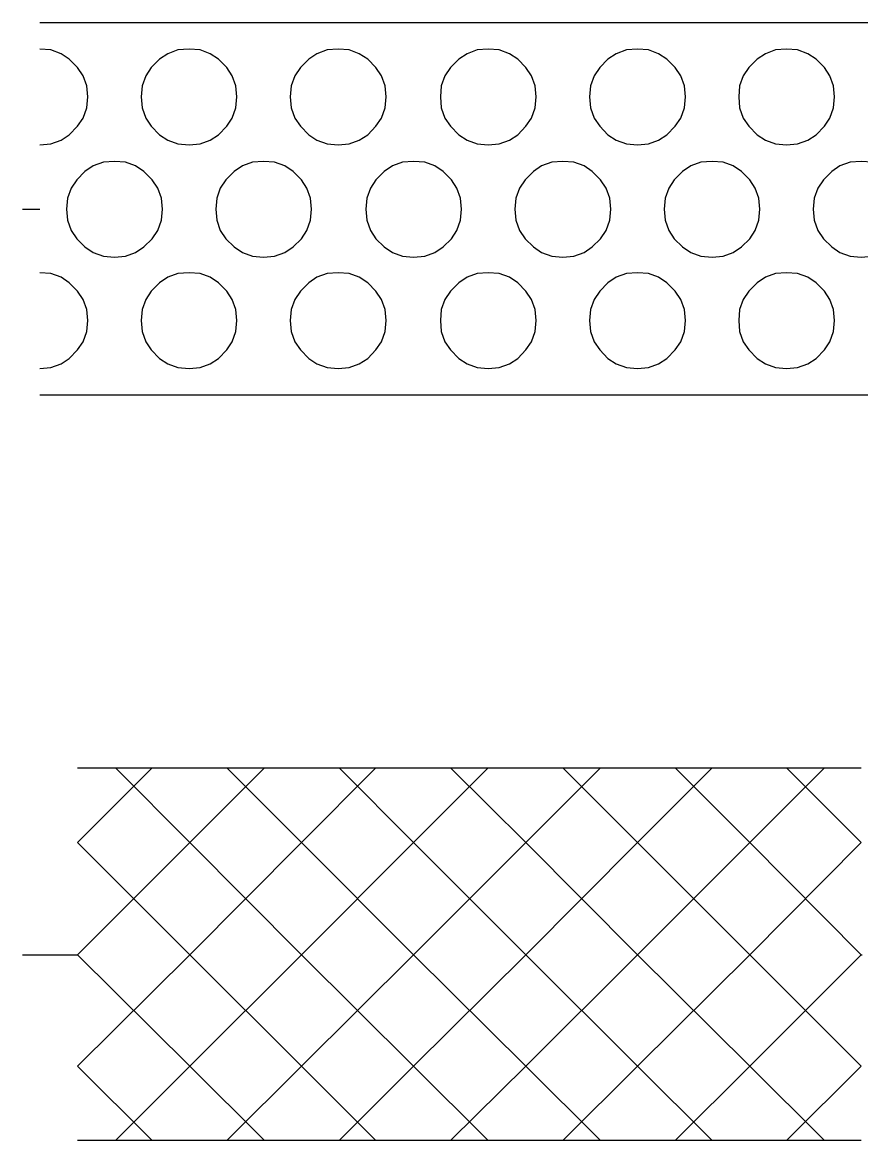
# Model space of a CAD drawing. Header units: inches. Extents: x 47316 to 59086, y 3141 to 11743.
# Drawn here: x 50313.86 to 50325.12, y 3738.15 to 3753.15 of the extents above; entities that cross this region are included whole.
import ezdxf

# ---------------------------------------------------------------- set-up
doc = ezdxf.new("R2010")
doc.units = ezdxf.units.IN
doc.header["$MEASUREMENT"] = 0

msp = doc.modelspace()

# ---------------------------------------------------------------- linework, layer by layer
at = {"color": 0, "lineweight": -3}
for p, q in [((50314.099, 3753.154), (50315.099, 3753.154)), ((50315.099, 3753.154), (50316.1, 3753.154)), ((50316.1, 3753.154), (50317.101, 3753.154)), ((50317.101, 3753.154), (50318.101, 3753.154)), ((50318.101, 3753.154), (50319.114, 3753.154)), ((50319.114, 3753.154), (50320.115, 3753.154)), ((50320.115, 3753.154), (50321.116, 3753.154)), ((50321.116, 3753.154), (50322.116, 3753.154)), ((50322.116, 3753.154), (50323.117, 3753.154)), ((50323.117, 3753.154), (50324.117, 3753.154)), ((50324.117, 3753.154), (50325.118, 3753.154)), ((50325.118, 3753.154), (50326.119, 3753.154)), ((50314.247, 3752.784), (50314.099, 3752.796)), ((50314.383, 3752.734), (50314.247, 3752.784)), ((50315.952, 3752.784), (50315.816, 3752.734)), ((50316.1, 3752.796), (50315.952, 3752.784)), ((50316.248, 3752.784), (50316.1, 3752.796)), ((50316.384, 3752.734), (50316.248, 3752.784)), ((50317.953, 3752.784), (50317.817, 3752.734)), ((50318.101, 3752.796), (50317.953, 3752.784)), ((50318.25, 3752.784), (50318.101, 3752.796)), ((50318.385, 3752.734), (50318.25, 3752.784)), ((50319.967, 3752.784), (50319.831, 3752.734)), ((50320.115, 3752.796), (50319.967, 3752.784)), ((50320.263, 3752.784), (50320.115, 3752.796)), ((50320.399, 3752.734), (50320.263, 3752.784)), ((50321.968, 3752.784), (50321.832, 3752.734)), ((50322.116, 3752.796), (50321.968, 3752.784)), ((50322.264, 3752.784), (50322.116, 3752.796)), ((50322.4, 3752.734), (50322.264, 3752.784)), ((50323.969, 3752.784), (50323.833, 3752.734)), ((50324.117, 3752.796), (50323.969, 3752.784)), ((50324.266, 3752.784), (50324.117, 3752.796)), ((50324.402, 3752.734), (50324.266, 3752.784)), ((50314.494, 3752.66), (50314.383, 3752.734)), ((50314.605, 3752.549), (50314.494, 3752.66)), ((50315.705, 3752.66), (50315.594, 3752.549)), ((50315.816, 3752.734), (50315.705, 3752.66)), ((50316.495, 3752.66), (50316.384, 3752.734)), ((50316.607, 3752.549), (50316.495, 3752.66)), ((50317.706, 3752.66), (50317.595, 3752.549)), ((50317.817, 3752.734), (50317.706, 3752.66)), ((50318.497, 3752.66), (50318.385, 3752.734)), ((50318.608, 3752.549), (50318.497, 3752.66)), ((50319.72, 3752.66), (50319.608, 3752.549)), ((50319.831, 3752.734), (50319.72, 3752.66)), ((50320.51, 3752.66), (50320.399, 3752.734)), ((50320.621, 3752.549), (50320.51, 3752.66)), ((50321.721, 3752.66), (50321.61, 3752.549)), ((50321.832, 3752.734), (50321.721, 3752.66)), ((50322.511, 3752.66), (50322.4, 3752.734)), ((50322.623, 3752.549), (50322.511, 3752.66)), ((50323.722, 3752.66), (50323.611, 3752.549)), ((50323.833, 3752.734), (50323.722, 3752.66)), ((50324.513, 3752.66), (50324.402, 3752.734)), ((50324.624, 3752.549), (50324.513, 3752.66)), ((50314.679, 3752.438), (50314.605, 3752.549)), ((50315.594, 3752.549), (50315.519, 3752.438)), ((50316.681, 3752.438), (50316.607, 3752.549)), ((50317.595, 3752.549), (50317.521, 3752.438)), ((50318.682, 3752.438), (50318.608, 3752.549)), ((50319.608, 3752.549), (50319.534, 3752.438)), ((50320.696, 3752.438), (50320.621, 3752.549)), ((50321.61, 3752.549), (50321.536, 3752.438)), ((50322.697, 3752.438), (50322.623, 3752.549)), ((50323.611, 3752.549), (50323.537, 3752.438)), ((50324.698, 3752.438), (50324.624, 3752.549)), ((50314.729, 3752.302), (50314.679, 3752.438)), ((50315.519, 3752.438), (50315.47, 3752.302)), ((50316.73, 3752.302), (50316.681, 3752.438)), ((50317.521, 3752.438), (50317.471, 3752.302)), ((50318.731, 3752.302), (50318.682, 3752.438)), ((50319.534, 3752.438), (50319.485, 3752.302)), ((50320.745, 3752.302), (50320.696, 3752.438)), ((50321.536, 3752.438), (50321.486, 3752.302)), ((50322.746, 3752.302), (50322.697, 3752.438)), ((50323.537, 3752.438), (50323.487, 3752.302)), ((50324.747, 3752.302), (50324.698, 3752.438)), ((50314.741, 3752.154), (50314.729, 3752.302)), ((50315.47, 3752.302), (50315.458, 3752.154)), ((50316.742, 3752.154), (50316.73, 3752.302)), ((50317.471, 3752.302), (50317.459, 3752.154)), ((50318.744, 3752.154), (50318.731, 3752.302)), ((50319.485, 3752.302), (50319.473, 3752.154)), ((50320.757, 3752.154), (50320.745, 3752.302)), ((50321.486, 3752.302), (50321.474, 3752.154)), ((50322.759, 3752.154), (50322.746, 3752.302)), ((50323.487, 3752.302), (50323.475, 3752.154)), ((50324.76, 3752.154), (50324.747, 3752.302)), ((50314.729, 3752.006), (50314.741, 3752.154)), ((50315.458, 3752.154), (50315.47, 3752.006)), ((50316.73, 3752.006), (50316.742, 3752.154)), ((50317.459, 3752.154), (50317.471, 3752.006)), ((50318.731, 3752.006), (50318.744, 3752.154)), ((50319.473, 3752.154), (50319.485, 3752.006)), ((50320.745, 3752.006), (50320.757, 3752.154)), ((50321.474, 3752.154), (50321.486, 3752.006)), ((50322.746, 3752.006), (50322.759, 3752.154)), ((50323.475, 3752.154), (50323.487, 3752.006)), ((50324.747, 3752.006), (50324.76, 3752.154)), ((50314.605, 3751.759), (50314.679, 3751.87)), ((50314.679, 3751.87), (50314.729, 3752.006)), ((50315.47, 3752.006), (50315.519, 3751.87)), ((50315.519, 3751.87), (50315.594, 3751.759)), ((50316.607, 3751.759), (50316.681, 3751.87)), ((50316.681, 3751.87), (50316.73, 3752.006)), ((50317.471, 3752.006), (50317.521, 3751.87)), ((50317.521, 3751.87), (50317.595, 3751.759)), ((50318.608, 3751.759), (50318.682, 3751.87)), ((50318.682, 3751.87), (50318.731, 3752.006)), ((50319.485, 3752.006), (50319.534, 3751.87)), ((50319.534, 3751.87), (50319.608, 3751.759)), ((50320.621, 3751.759), (50320.696, 3751.87)), ((50320.696, 3751.87), (50320.745, 3752.006)), ((50321.486, 3752.006), (50321.536, 3751.87)), ((50321.536, 3751.87), (50321.61, 3751.759)), ((50322.623, 3751.759), (50322.697, 3751.87)), ((50322.697, 3751.87), (50322.746, 3752.006)), ((50323.487, 3752.006), (50323.537, 3751.87)), ((50323.537, 3751.87), (50323.611, 3751.759)), ((50324.624, 3751.759), (50324.698, 3751.87)), ((50324.698, 3751.87), (50324.747, 3752.006)), ((50314.494, 3751.647), (50314.605, 3751.759)), ((50315.594, 3751.759), (50315.705, 3751.647)), ((50316.495, 3751.647), (50316.607, 3751.759)), ((50317.595, 3751.759), (50317.706, 3751.647)), ((50318.497, 3751.647), (50318.608, 3751.759)), ((50319.608, 3751.759), (50319.72, 3751.647)), ((50320.51, 3751.647), (50320.621, 3751.759)), ((50321.61, 3751.759), (50321.721, 3751.647)), ((50322.511, 3751.647), (50322.623, 3751.759)), ((50323.611, 3751.759), (50323.722, 3751.647)), ((50324.513, 3751.647), (50324.624, 3751.759)), ((50314.247, 3751.524), (50314.383, 3751.573)), ((50314.383, 3751.573), (50314.494, 3751.647)), ((50315.705, 3751.647), (50315.816, 3751.573)), ((50315.816, 3751.573), (50315.952, 3751.524)), ((50316.248, 3751.524), (50316.384, 3751.573)), ((50316.384, 3751.573), (50316.495, 3751.647)), ((50317.706, 3751.647), (50317.817, 3751.573)), ((50317.817, 3751.573), (50317.953, 3751.524)), ((50318.25, 3751.524), (50318.385, 3751.573)), ((50318.385, 3751.573), (50318.497, 3751.647)), ((50319.72, 3751.647), (50319.831, 3751.573)), ((50319.831, 3751.573), (50319.967, 3751.524)), ((50320.263, 3751.524), (50320.399, 3751.573)), ((50320.399, 3751.573), (50320.51, 3751.647)), ((50321.721, 3751.647), (50321.832, 3751.573)), ((50321.832, 3751.573), (50321.968, 3751.524)), ((50322.264, 3751.524), (50322.4, 3751.573)), ((50322.4, 3751.573), (50322.511, 3751.647)), ((50323.722, 3751.647), (50323.833, 3751.573)), ((50323.833, 3751.573), (50323.969, 3751.524)), ((50324.266, 3751.524), (50324.402, 3751.573)), ((50324.402, 3751.573), (50324.513, 3751.647)), ((50314.099, 3751.511), (50314.247, 3751.524)), ((50315.952, 3751.524), (50316.1, 3751.511)), ((50316.1, 3751.511), (50316.248, 3751.524)), ((50317.953, 3751.524), (50318.101, 3751.511)), ((50318.101, 3751.511), (50318.25, 3751.524)), ((50319.967, 3751.524), (50320.115, 3751.511)), ((50320.115, 3751.511), (50320.263, 3751.524)), ((50321.968, 3751.524), (50322.116, 3751.511)), ((50322.116, 3751.511), (50322.264, 3751.524)), ((50323.969, 3751.524), (50324.117, 3751.511)), ((50324.117, 3751.511), (50324.266, 3751.524)), ((50314.951, 3751.277), (50314.815, 3751.227)), ((50315.099, 3751.289), (50314.951, 3751.277)), ((50315.248, 3751.277), (50315.099, 3751.289)), ((50315.384, 3751.227), (50315.248, 3751.277)), ((50316.952, 3751.277), (50316.817, 3751.227)), ((50317.101, 3751.289), (50316.952, 3751.277)), ((50317.249, 3751.277), (50317.101, 3751.289)), ((50317.385, 3751.227), (50317.249, 3751.277)), ((50318.966, 3751.277), (50318.83, 3751.227)), ((50319.114, 3751.289), (50318.966, 3751.277)), ((50319.263, 3751.277), (50319.114, 3751.289)), ((50319.398, 3751.227), (50319.263, 3751.277)), ((50320.967, 3751.277), (50320.831, 3751.227)), ((50321.116, 3751.289), (50320.967, 3751.277)), ((50321.264, 3751.277), (50321.116, 3751.289)), ((50321.4, 3751.227), (50321.264, 3751.277)), ((50322.969, 3751.277), (50322.833, 3751.227)), ((50323.117, 3751.289), (50322.969, 3751.277)), ((50323.265, 3751.277), (50323.117, 3751.289)), ((50323.401, 3751.227), (50323.265, 3751.277)), ((50324.97, 3751.277), (50324.834, 3751.227)), ((50325.118, 3751.289), (50324.97, 3751.277)), ((50325.266, 3751.277), (50325.118, 3751.289)), ((50314.704, 3751.153), (50314.593, 3751.042)), ((50314.815, 3751.227), (50314.704, 3751.153)), ((50315.495, 3751.153), (50315.384, 3751.227)), ((50315.606, 3751.042), (50315.495, 3751.153)), ((50316.705, 3751.153), (50316.594, 3751.042)), ((50316.817, 3751.227), (50316.705, 3751.153)), ((50317.496, 3751.153), (50317.385, 3751.227)), ((50317.607, 3751.042), (50317.496, 3751.153)), ((50318.719, 3751.153), (50318.608, 3751.042)), ((50318.83, 3751.227), (50318.719, 3751.153)), ((50319.51, 3751.153), (50319.398, 3751.227)), ((50319.621, 3751.042), (50319.51, 3751.153)), ((50320.72, 3751.153), (50320.609, 3751.042)), ((50320.831, 3751.227), (50320.72, 3751.153)), ((50321.511, 3751.153), (50321.4, 3751.227)), ((50321.622, 3751.042), (50321.511, 3751.153)), ((50322.721, 3751.153), (50322.61, 3751.042)), ((50322.833, 3751.227), (50322.721, 3751.153)), ((50323.512, 3751.153), (50323.401, 3751.227)), ((50323.623, 3751.042), (50323.512, 3751.153)), ((50324.723, 3751.153), (50324.612, 3751.042)), ((50324.834, 3751.227), (50324.723, 3751.153)), ((50314.593, 3751.042), (50314.519, 3750.931)), ((50315.68, 3750.931), (50315.606, 3751.042)), ((50316.594, 3751.042), (50316.52, 3750.931)), ((50317.681, 3750.931), (50317.607, 3751.042)), ((50318.608, 3751.042), (50318.534, 3750.931)), ((50319.695, 3750.931), (50319.621, 3751.042)), ((50320.609, 3751.042), (50320.535, 3750.931)), ((50321.696, 3750.931), (50321.622, 3751.042)), ((50322.61, 3751.042), (50322.536, 3750.931)), ((50323.697, 3750.931), (50323.623, 3751.042)), ((50324.612, 3751.042), (50324.537, 3750.931)), ((50314.519, 3750.931), (50314.469, 3750.795)), ((50315.729, 3750.795), (50315.68, 3750.931)), ((50316.52, 3750.931), (50316.471, 3750.795)), ((50317.731, 3750.795), (50317.681, 3750.931)), ((50318.534, 3750.931), (50318.484, 3750.795)), ((50319.744, 3750.795), (50319.695, 3750.931)), ((50320.535, 3750.931), (50320.486, 3750.795)), ((50321.746, 3750.795), (50321.696, 3750.931)), ((50322.536, 3750.931), (50322.487, 3750.795)), ((50323.747, 3750.795), (50323.697, 3750.931)), ((50324.537, 3750.931), (50324.488, 3750.795)), ((50314.469, 3750.795), (50314.457, 3750.647)), ((50315.742, 3750.647), (50315.729, 3750.795)), ((50316.471, 3750.795), (50316.458, 3750.647)), ((50317.743, 3750.647), (50317.731, 3750.795)), ((50318.484, 3750.795), (50318.472, 3750.647)), ((50319.757, 3750.647), (50319.744, 3750.795)), ((50320.486, 3750.795), (50320.473, 3750.647)), ((50321.758, 3750.647), (50321.746, 3750.795)), ((50322.487, 3750.795), (50322.474, 3750.647)), ((50323.759, 3750.647), (50323.747, 3750.795)), ((50324.488, 3750.795), (50324.476, 3750.647)), ((50313.864, 3750.647), (50314.099, 3750.647)), ((50314.457, 3750.647), (50314.469, 3750.498)), ((50315.729, 3750.498), (50315.742, 3750.647)), ((50316.458, 3750.647), (50316.471, 3750.498)), ((50317.731, 3750.498), (50317.743, 3750.647)), ((50318.472, 3750.647), (50318.484, 3750.498)), ((50319.744, 3750.498), (50319.757, 3750.647)), ((50320.473, 3750.647), (50320.486, 3750.498)), ((50321.746, 3750.498), (50321.758, 3750.647)), ((50322.474, 3750.647), (50322.487, 3750.498)), ((50323.747, 3750.498), (50323.759, 3750.647)), ((50324.476, 3750.647), (50324.488, 3750.498)), ((50314.469, 3750.498), (50314.519, 3750.363)), ((50314.519, 3750.363), (50314.593, 3750.251)), ((50315.606, 3750.251), (50315.68, 3750.363)), ((50315.68, 3750.363), (50315.729, 3750.498)), ((50316.471, 3750.498), (50316.52, 3750.363)), ((50316.52, 3750.363), (50316.594, 3750.251)), ((50317.607, 3750.251), (50317.681, 3750.363)), ((50317.681, 3750.363), (50317.731, 3750.498)), ((50318.484, 3750.498), (50318.534, 3750.363)), ((50318.534, 3750.363), (50318.608, 3750.251)), ((50319.621, 3750.251), (50319.695, 3750.363)), ((50319.695, 3750.363), (50319.744, 3750.498)), ((50320.486, 3750.498), (50320.535, 3750.363)), ((50320.535, 3750.363), (50320.609, 3750.251)), ((50321.622, 3750.251), (50321.696, 3750.363)), ((50321.696, 3750.363), (50321.746, 3750.498)), ((50322.487, 3750.498), (50322.536, 3750.363)), ((50322.536, 3750.363), (50322.61, 3750.251)), ((50323.623, 3750.251), (50323.697, 3750.363)), ((50323.697, 3750.363), (50323.747, 3750.498)), ((50324.488, 3750.498), (50324.537, 3750.363)), ((50324.537, 3750.363), (50324.612, 3750.251)), ((50314.593, 3750.251), (50314.704, 3750.14)), ((50315.495, 3750.14), (50315.606, 3750.251)), ((50316.594, 3750.251), (50316.705, 3750.14)), ((50317.496, 3750.14), (50317.607, 3750.251)), ((50318.608, 3750.251), (50318.719, 3750.14)), ((50319.51, 3750.14), (50319.621, 3750.251)), ((50320.609, 3750.251), (50320.72, 3750.14)), ((50321.511, 3750.14), (50321.622, 3750.251)), ((50322.61, 3750.251), (50322.721, 3750.14)), ((50323.512, 3750.14), (50323.623, 3750.251)), ((50324.612, 3750.251), (50324.723, 3750.14)), ((50314.704, 3750.14), (50314.815, 3750.066)), ((50314.815, 3750.066), (50314.951, 3750.017)), ((50315.248, 3750.017), (50315.384, 3750.066)), ((50315.384, 3750.066), (50315.495, 3750.14)), ((50316.705, 3750.14), (50316.817, 3750.066)), ((50316.817, 3750.066), (50316.952, 3750.017)), ((50317.249, 3750.017), (50317.385, 3750.066)), ((50317.385, 3750.066), (50317.496, 3750.14)), ((50318.719, 3750.14), (50318.83, 3750.066)), ((50318.83, 3750.066), (50318.966, 3750.017)), ((50319.263, 3750.017), (50319.398, 3750.066)), ((50319.398, 3750.066), (50319.51, 3750.14)), ((50320.72, 3750.14), (50320.831, 3750.066)), ((50320.831, 3750.066), (50320.967, 3750.017)), ((50321.264, 3750.017), (50321.4, 3750.066)), ((50321.4, 3750.066), (50321.511, 3750.14)), ((50322.721, 3750.14), (50322.833, 3750.066)), ((50322.833, 3750.066), (50322.969, 3750.017)), ((50323.265, 3750.017), (50323.401, 3750.066)), ((50323.401, 3750.066), (50323.512, 3750.14)), ((50324.723, 3750.14), (50324.834, 3750.066)), ((50324.834, 3750.066), (50324.97, 3750.017)), ((50314.951, 3750.017), (50315.099, 3750.004)), ((50315.099, 3750.004), (50315.248, 3750.017)), ((50316.952, 3750.017), (50317.101, 3750.004)), ((50317.101, 3750.004), (50317.249, 3750.017)), ((50318.966, 3750.017), (50319.114, 3750.004)), ((50319.114, 3750.004), (50319.263, 3750.017)), ((50320.967, 3750.017), (50321.116, 3750.004)), ((50321.116, 3750.004), (50321.264, 3750.017)), ((50322.969, 3750.017), (50323.117, 3750.004)), ((50323.117, 3750.004), (50323.265, 3750.017)), ((50324.97, 3750.017), (50325.118, 3750.004)), ((50325.118, 3750.004), (50325.266, 3750.017)), ((50314.247, 3749.782), (50314.099, 3749.794)), ((50314.383, 3749.733), (50314.247, 3749.782)), ((50315.952, 3749.782), (50315.816, 3749.733)), ((50316.1, 3749.794), (50315.952, 3749.782)), ((50316.248, 3749.782), (50316.1, 3749.794)), ((50316.384, 3749.733), (50316.248, 3749.782)), ((50317.953, 3749.782), (50317.817, 3749.733)), ((50318.101, 3749.794), (50317.953, 3749.782)), ((50318.25, 3749.782), (50318.101, 3749.794)), ((50318.385, 3749.733), (50318.25, 3749.782)), ((50319.967, 3749.782), (50319.831, 3749.733)), ((50320.115, 3749.794), (50319.967, 3749.782)), ((50320.263, 3749.782), (50320.115, 3749.794)), ((50320.399, 3749.733), (50320.263, 3749.782)), ((50321.968, 3749.782), (50321.832, 3749.733)), ((50322.116, 3749.794), (50321.968, 3749.782)), ((50322.264, 3749.782), (50322.116, 3749.794)), ((50322.4, 3749.733), (50322.264, 3749.782)), ((50323.969, 3749.782), (50323.833, 3749.733)), ((50324.117, 3749.794), (50323.969, 3749.782)), ((50324.266, 3749.782), (50324.117, 3749.794)), ((50324.402, 3749.733), (50324.266, 3749.782)), ((50314.494, 3749.658), (50314.383, 3749.733)), ((50314.605, 3749.547), (50314.494, 3749.658)), ((50315.705, 3749.658), (50315.594, 3749.547)), ((50315.816, 3749.733), (50315.705, 3749.658)), ((50316.495, 3749.658), (50316.384, 3749.733)), ((50316.607, 3749.547), (50316.495, 3749.658)), ((50317.706, 3749.658), (50317.595, 3749.547)), ((50317.817, 3749.733), (50317.706, 3749.658)), ((50318.497, 3749.658), (50318.385, 3749.733)), ((50318.608, 3749.547), (50318.497, 3749.658)), ((50319.72, 3749.658), (50319.608, 3749.547)), ((50319.831, 3749.733), (50319.72, 3749.658)), ((50320.51, 3749.658), (50320.399, 3749.733)), ((50320.621, 3749.547), (50320.51, 3749.658)), ((50321.721, 3749.658), (50321.61, 3749.547)), ((50321.832, 3749.733), (50321.721, 3749.658)), ((50322.511, 3749.658), (50322.4, 3749.733)), ((50322.623, 3749.547), (50322.511, 3749.658)), ((50323.722, 3749.658), (50323.611, 3749.547)), ((50323.833, 3749.733), (50323.722, 3749.658)), ((50324.513, 3749.658), (50324.402, 3749.733)), ((50324.624, 3749.547), (50324.513, 3749.658)), ((50314.679, 3749.436), (50314.605, 3749.547)), ((50315.594, 3749.547), (50315.519, 3749.436)), ((50316.681, 3749.436), (50316.607, 3749.547)), ((50317.595, 3749.547), (50317.521, 3749.436)), ((50318.682, 3749.436), (50318.608, 3749.547)), ((50319.608, 3749.547), (50319.534, 3749.436)), ((50320.696, 3749.436), (50320.621, 3749.547)), ((50321.61, 3749.547), (50321.536, 3749.436)), ((50322.697, 3749.436), (50322.623, 3749.547)), ((50323.611, 3749.547), (50323.537, 3749.436)), ((50324.698, 3749.436), (50324.624, 3749.547)), ((50314.729, 3749.3), (50314.679, 3749.436)), ((50315.519, 3749.436), (50315.47, 3749.3)), ((50316.73, 3749.3), (50316.681, 3749.436)), ((50317.521, 3749.436), (50317.471, 3749.3)), ((50318.731, 3749.3), (50318.682, 3749.436)), ((50319.534, 3749.436), (50319.485, 3749.3)), ((50320.745, 3749.3), (50320.696, 3749.436)), ((50321.536, 3749.436), (50321.486, 3749.3)), ((50322.746, 3749.3), (50322.697, 3749.436)), ((50323.537, 3749.436), (50323.487, 3749.3)), ((50324.747, 3749.3), (50324.698, 3749.436)), ((50314.741, 3749.152), (50314.729, 3749.3)), ((50315.47, 3749.3), (50315.458, 3749.152)), ((50316.742, 3749.152), (50316.73, 3749.3)), ((50317.471, 3749.3), (50317.459, 3749.152)), ((50318.744, 3749.152), (50318.731, 3749.3)), ((50319.485, 3749.3), (50319.473, 3749.152)), ((50320.757, 3749.152), (50320.745, 3749.3)), ((50321.486, 3749.3), (50321.474, 3749.152)), ((50322.759, 3749.152), (50322.746, 3749.3)), ((50323.487, 3749.3), (50323.475, 3749.152)), ((50324.76, 3749.152), (50324.747, 3749.3)), ((50314.729, 3749.004), (50314.741, 3749.152)), ((50315.458, 3749.152), (50315.47, 3749.004)), ((50316.73, 3749.004), (50316.742, 3749.152)), ((50317.459, 3749.152), (50317.471, 3749.004)), ((50318.731, 3749.004), (50318.744, 3749.152)), ((50319.473, 3749.152), (50319.485, 3749.004)), ((50320.745, 3749.004), (50320.757, 3749.152)), ((50321.474, 3749.152), (50321.486, 3749.004)), ((50322.746, 3749.004), (50322.759, 3749.152)), ((50323.475, 3749.152), (50323.487, 3749.004)), ((50324.747, 3749.004), (50324.76, 3749.152)), ((50314.605, 3748.757), (50314.679, 3748.868)), ((50314.679, 3748.868), (50314.729, 3749.004)), ((50315.47, 3749.004), (50315.519, 3748.868)), ((50315.519, 3748.868), (50315.594, 3748.757)), ((50316.607, 3748.757), (50316.681, 3748.868)), ((50316.681, 3748.868), (50316.73, 3749.004)), ((50317.471, 3749.004), (50317.521, 3748.868)), ((50317.521, 3748.868), (50317.595, 3748.757)), ((50318.608, 3748.757), (50318.682, 3748.868)), ((50318.682, 3748.868), (50318.731, 3749.004)), ((50319.485, 3749.004), (50319.534, 3748.868)), ((50319.534, 3748.868), (50319.608, 3748.757)), ((50320.621, 3748.757), (50320.696, 3748.868)), ((50320.696, 3748.868), (50320.745, 3749.004)), ((50321.486, 3749.004), (50321.536, 3748.868)), ((50321.536, 3748.868), (50321.61, 3748.757)), ((50322.623, 3748.757), (50322.697, 3748.868)), ((50322.697, 3748.868), (50322.746, 3749.004)), ((50323.487, 3749.004), (50323.537, 3748.868)), ((50323.537, 3748.868), (50323.611, 3748.757)), ((50324.624, 3748.757), (50324.698, 3748.868)), ((50324.698, 3748.868), (50324.747, 3749.004)), ((50314.494, 3748.645), (50314.605, 3748.757)), ((50315.594, 3748.757), (50315.705, 3748.645)), ((50316.495, 3748.645), (50316.607, 3748.757)), ((50317.595, 3748.757), (50317.706, 3748.645)), ((50318.497, 3748.645), (50318.608, 3748.757)), ((50319.608, 3748.757), (50319.72, 3748.645)), ((50320.51, 3748.645), (50320.621, 3748.757)), ((50321.61, 3748.757), (50321.721, 3748.645)), ((50322.511, 3748.645), (50322.623, 3748.757)), ((50323.611, 3748.757), (50323.722, 3748.645)), ((50324.513, 3748.645), (50324.624, 3748.757)), ((50314.247, 3748.522), (50314.383, 3748.571)), ((50314.383, 3748.571), (50314.494, 3748.645)), ((50315.705, 3748.645), (50315.816, 3748.571)), ((50315.816, 3748.571), (50315.952, 3748.522)), ((50316.248, 3748.522), (50316.384, 3748.571)), ((50316.384, 3748.571), (50316.495, 3748.645)), ((50317.706, 3748.645), (50317.817, 3748.571)), ((50317.817, 3748.571), (50317.953, 3748.522)), ((50318.25, 3748.522), (50318.385, 3748.571)), ((50318.385, 3748.571), (50318.497, 3748.645)), ((50319.72, 3748.645), (50319.831, 3748.571)), ((50319.831, 3748.571), (50319.967, 3748.522)), ((50320.263, 3748.522), (50320.399, 3748.571)), ((50320.399, 3748.571), (50320.51, 3748.645)), ((50321.721, 3748.645), (50321.832, 3748.571)), ((50321.832, 3748.571), (50321.968, 3748.522)), ((50322.264, 3748.522), (50322.4, 3748.571)), ((50322.4, 3748.571), (50322.511, 3748.645)), ((50323.722, 3748.645), (50323.833, 3748.571)), ((50323.833, 3748.571), (50323.969, 3748.522)), ((50324.266, 3748.522), (50324.402, 3748.571)), ((50324.402, 3748.571), (50324.513, 3748.645)), ((50314.099, 3748.51), (50314.247, 3748.522)), ((50315.952, 3748.522), (50316.1, 3748.51)), ((50316.1, 3748.51), (50316.248, 3748.522)), ((50317.953, 3748.522), (50318.101, 3748.51)), ((50318.101, 3748.51), (50318.25, 3748.522)), ((50319.967, 3748.522), (50320.115, 3748.51)), ((50320.115, 3748.51), (50320.263, 3748.522)), ((50321.968, 3748.522), (50322.116, 3748.51)), ((50322.116, 3748.51), (50322.264, 3748.522)), ((50323.969, 3748.522), (50324.117, 3748.51)), ((50324.117, 3748.51), (50324.266, 3748.522)), ((50315.099, 3748.151), (50314.099, 3748.151)), ((50316.1, 3748.151), (50315.099, 3748.151)), ((50317.101, 3748.151), (50316.1, 3748.151)), ((50318.101, 3748.151), (50317.101, 3748.151)), ((50319.114, 3748.151), (50318.101, 3748.151)), ((50320.115, 3748.151), (50319.114, 3748.151)), ((50321.116, 3748.151), (50320.115, 3748.151)), ((50322.116, 3748.151), (50321.116, 3748.151)), ((50323.117, 3748.151), (50322.116, 3748.151)), ((50324.117, 3748.151), (50323.117, 3748.151)), ((50325.118, 3748.151), (50324.117, 3748.151)), ((50326.119, 3748.151), (50325.118, 3748.151)), ((50314.605, 3743.148), (50316.112, 3743.148)), ((50315.606, 3743.148), (50314.605, 3742.148)), ((50316.112, 3742.148), (50315.112, 3743.148)), ((50316.112, 3743.148), (50317.607, 3743.148)), ((50317.113, 3743.148), (50316.112, 3742.148)), ((50317.607, 3742.148), (50316.607, 3743.148)), ((50317.607, 3743.148), (50319.114, 3743.148)), ((50318.608, 3743.148), (50317.607, 3742.148)), ((50319.114, 3742.148), (50318.114, 3743.148)), ((50319.114, 3743.148), (50320.621, 3743.148)), ((50320.115, 3743.148), (50319.114, 3742.148)), ((50320.621, 3742.148), (50319.608, 3743.148)), ((50320.621, 3743.148), (50322.116, 3743.148)), ((50321.622, 3743.148), (50320.621, 3742.148)), ((50322.116, 3742.148), (50321.116, 3743.148)), ((50322.116, 3743.148), (50323.623, 3743.148)), ((50323.117, 3743.148), (50322.116, 3742.148)), ((50323.623, 3742.148), (50322.623, 3743.148)), ((50323.623, 3743.148), (50325.118, 3743.148)), ((50324.624, 3743.148), (50323.623, 3742.148)), ((50325.118, 3742.148), (50324.117, 3743.148)), ((50314.605, 3740.641), (50316.112, 3742.148)), ((50314.605, 3742.148), (50316.112, 3740.641)), ((50316.112, 3740.641), (50317.607, 3742.148)), ((50316.112, 3742.148), (50317.607, 3740.641)), ((50317.607, 3740.641), (50319.114, 3742.148)), ((50317.607, 3742.148), (50319.114, 3740.641)), ((50319.114, 3740.641), (50320.621, 3742.148)), ((50319.114, 3742.148), (50320.621, 3740.641)), ((50320.621, 3740.641), (50322.116, 3742.148)), ((50320.621, 3742.148), (50322.116, 3740.641)), ((50322.116, 3740.641), (50323.623, 3742.148)), ((50322.116, 3742.148), (50323.623, 3740.641)), ((50323.623, 3740.641), (50325.118, 3742.148)), ((50323.623, 3742.148), (50325.118, 3740.641)), ((50313.864, 3740.641), (50314.605, 3740.641)), ((50316.112, 3739.146), (50314.605, 3740.641)), ((50316.112, 3740.641), (50314.605, 3739.146)), ((50317.607, 3739.146), (50316.112, 3740.641)), ((50317.607, 3740.641), (50316.112, 3739.146)), ((50319.114, 3739.146), (50317.607, 3740.641)), ((50319.114, 3740.641), (50317.607, 3739.146)), ((50320.621, 3739.146), (50319.114, 3740.641)), ((50320.621, 3740.641), (50319.114, 3739.146)), ((50322.116, 3739.146), (50320.621, 3740.641)), ((50322.116, 3740.641), (50320.621, 3739.146)), ((50323.623, 3739.146), (50322.116, 3740.641)), ((50323.623, 3740.641), (50322.116, 3739.146)), ((50325.118, 3739.146), (50323.623, 3740.641)), ((50325.118, 3740.641), (50323.623, 3739.146)), ((50325.118, 3740.641), (50325.13, 3740.641)), ((50314.605, 3739.146), (50315.606, 3738.145)), ((50315.112, 3738.145), (50316.112, 3739.146)), ((50316.112, 3739.146), (50317.113, 3738.145)), ((50316.607, 3738.145), (50317.607, 3739.146)), ((50317.607, 3739.146), (50318.608, 3738.145)), ((50318.114, 3738.145), (50319.114, 3739.146)), ((50319.114, 3739.146), (50320.115, 3738.145)), ((50319.608, 3738.145), (50320.621, 3739.146)), ((50320.621, 3739.146), (50321.622, 3738.145)), ((50321.116, 3738.145), (50322.116, 3739.146)), ((50322.116, 3739.146), (50323.117, 3738.145)), ((50322.623, 3738.145), (50323.623, 3739.146)), ((50323.623, 3739.146), (50324.624, 3738.145)), ((50324.117, 3738.145), (50325.118, 3739.146)), ((50316.112, 3738.145), (50314.605, 3738.145)), ((50317.607, 3738.145), (50316.112, 3738.145)), ((50319.114, 3738.145), (50317.607, 3738.145)), ((50320.621, 3738.145), (50319.114, 3738.145)), ((50322.116, 3738.145), (50320.621, 3738.145)), ((50323.623, 3738.145), (50322.116, 3738.145)), ((50325.118, 3738.145), (50323.623, 3738.145))]:
    msp.add_line(p, q, dxfattribs=at)

doc.saveas('drawing.dxf')
